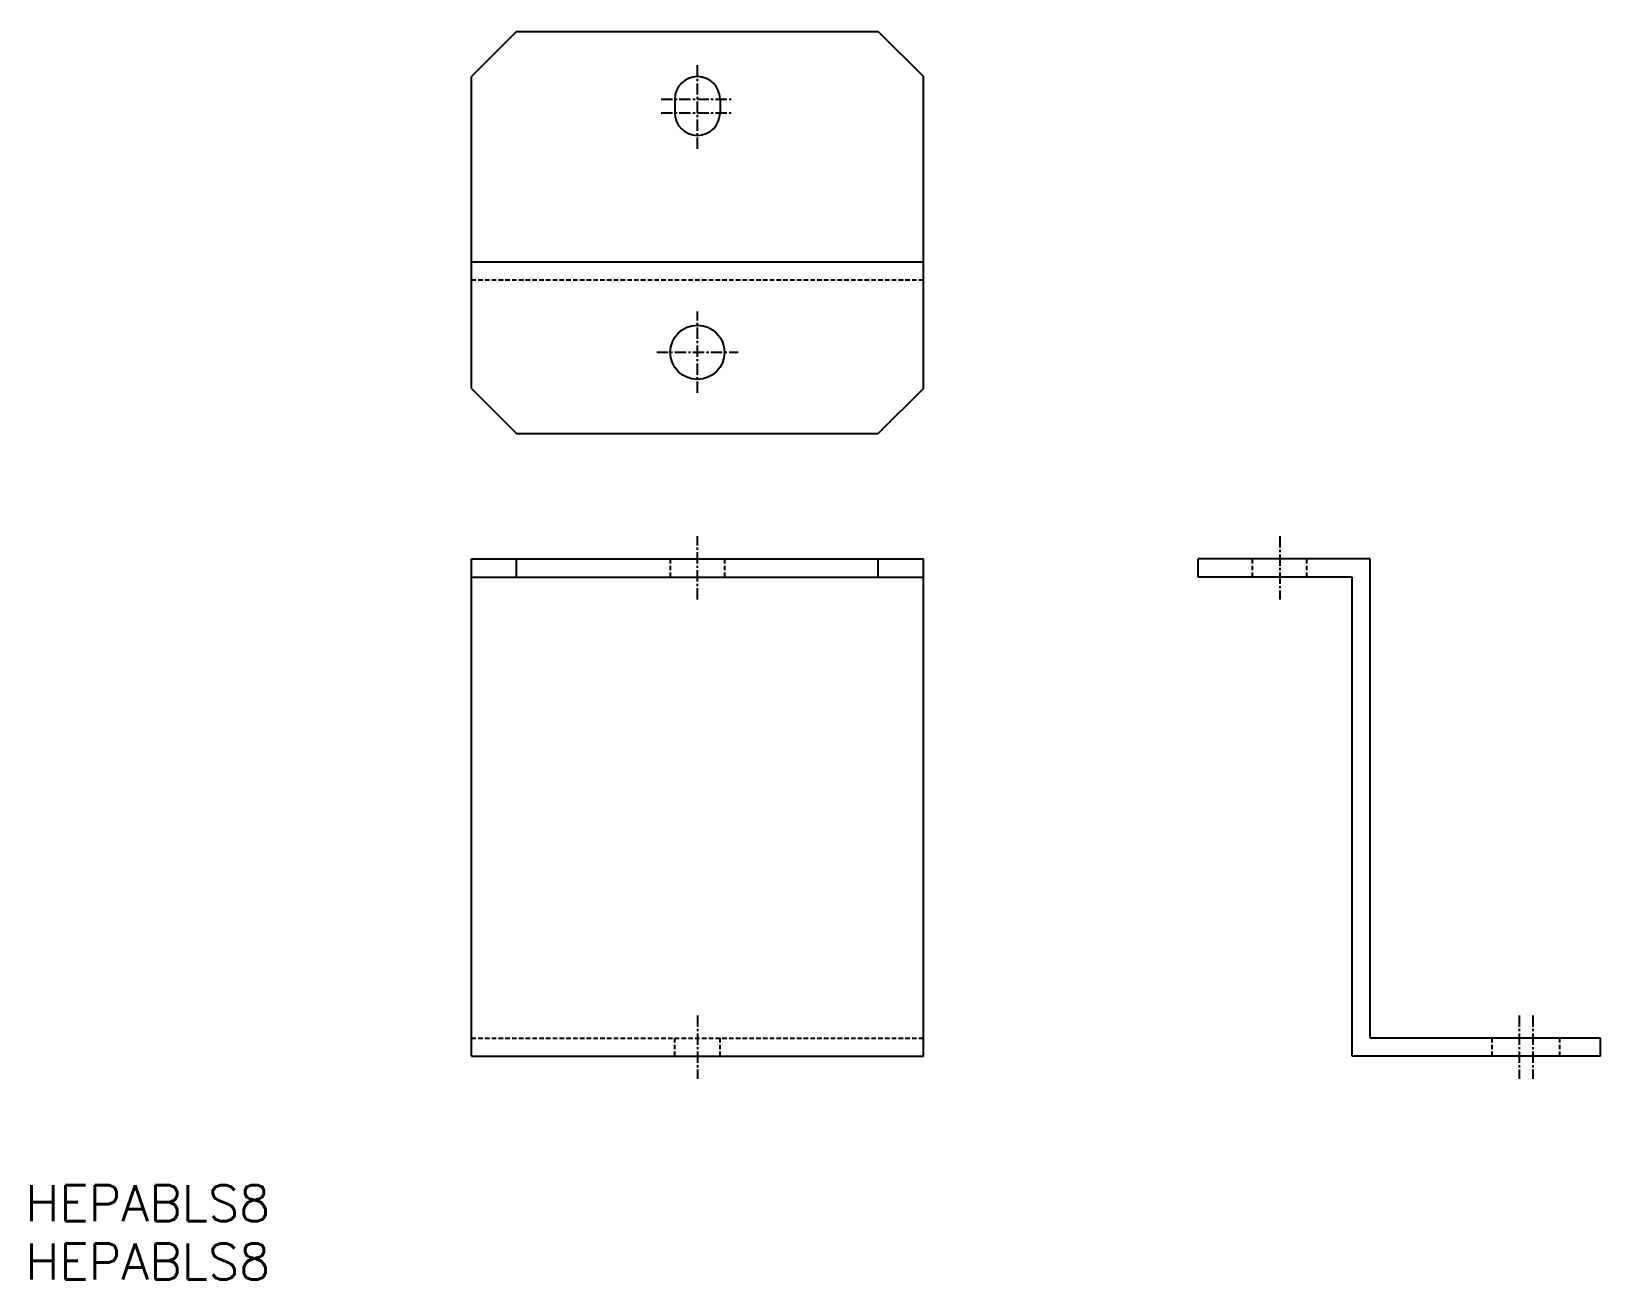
# Model space of a CAD drawing. Extents: x -74 to 100, y -133 to 6.
import ezdxf

# ---------------------------------------------------------------- set-up
doc = ezdxf.new("R2010")
doc.units = 0
doc.linetypes.add('CENTER', pattern=[2, 1.25, -0.25, 0.25, -0.25])
doc.linetypes.add('DASHED', pattern=[0.75, 0.5, -0.25])
doc.layers.get('0').update_dxf_attribs({"linetype": 'CONTINUOUS'})
doc.layers.add('CENTER', color=1, linetype='CENTER')
doc.styles.get("Standard").update_dxf_attribs({"font": 'txt.shx', "bigfont": 'bigfont.shx'})

msp = doc.modelspace()

# ---------------------------------------------------------------- linework, layer by layer
at = {"color": 7, "linetype": 'CONTINUOUS'}
for p, q in [((-20, 5.5), (-25, 0.5)), ((-20, 5.5), (20, 5.5)), ((20, 5.5), (25, 0.5)), ((-25, -34), (-25, 0.5)), ((25, -34), (25, 0.5)), ((-2.5, -2), (-2.5, -3.5)), ((2.5, -2), (2.5, -3.5)), ((-25, -20), (25, -20)), ((-25, -34), (-20, -39)), ((25, -34), (20, -39)), ((-20, -39), (20, -39)), ((-25, -107.86), (-25, -52.86)), ((-25, -52.86), (25, -52.86)), ((-20, -54.86), (-20, -52.86)), ((20, -54.86), (20, -52.86)), ((25, -107.86), (25, -52.86)), ((74.41, -52.86), (55.41, -52.86)), ((55.41, -54.86), (55.41, -52.86)), ((74.41, -105.86), (74.41, -52.86)), ((-25, -54.86), (25, -54.86)), ((72.41, -54.86), (55.41, -54.86)), ((72.41, -107.86), (72.41, -54.86)), ((99.91, -105.86), (74.41, -105.86)), ((99.91, -107.86), (99.91, -105.86)), ((-25, -107.86), (25, -107.86)), ((99.91, -107.86), (72.41, -107.86))]:
    msp.add_line(p, q, dxfattribs=at)
at = {"color": 3, "linetype": 'DASHED'}
for p, q in [((-25, -22), (25, -22)), ((-3, -52.86), (-3, -54.86)), ((3, -52.86), (3, -54.86)), ((61.41, -54.86), (61.41, -52.86)), ((67.41, -54.86), (67.41, -52.86)), ((-25, -105.86), (25, -105.86)), ((-2.5, -107.86), (-2.5, -105.86)), ((2.5, -107.86), (2.5, -105.86)), ((87.91, -107.86), (87.91, -105.86)), ((95.41, -107.86), (95.41, -105.86))]:
    msp.add_line(p, q, dxfattribs=at)
at = {"color": 7, "linetype": 'CONTINUOUS'}
msp.add_circle((0, -30), 3, dxfattribs=at)
for centre, start, end in [((0, -2), 0, 180), ((0, -3.5), 180, 0)]:
    msp.add_arc(centre, 2.5, start, end, dxfattribs=at)
at = {"layer": 'CENTER', "color": 1, "linetype": 'CENTER'}
for p, q in [((0, -7.5), (0, 2)), ((-4, -2), (4, -2)), ((-4, -3.5), (4, -3.5)), ((0, -34.5), (0, -25.5)), ((-4.5, -30), (4.5, -30)), ((0, -57.36), (0, -50.36)), ((64.41, -50.36), (64.41, -57.36)), ((0, -103.36), (0, -110.36)), ((90.91, -103.36), (90.91, -110.36)), ((92.41, -103.36), (92.41, -110.36))]:
    msp.add_line(p, q, dxfattribs=at)

# ---------------------------------------------------------------- texts
at = {"color": 7, "linetype": 'CONTINUOUS'}
for p in [(-74.36, -126.13), (-74.36, -132.59)]:
    msp.add_text('HEPABLS8', height=4, dxfattribs=at).set_placement(p)

doc.saveas('drawing.dxf')
